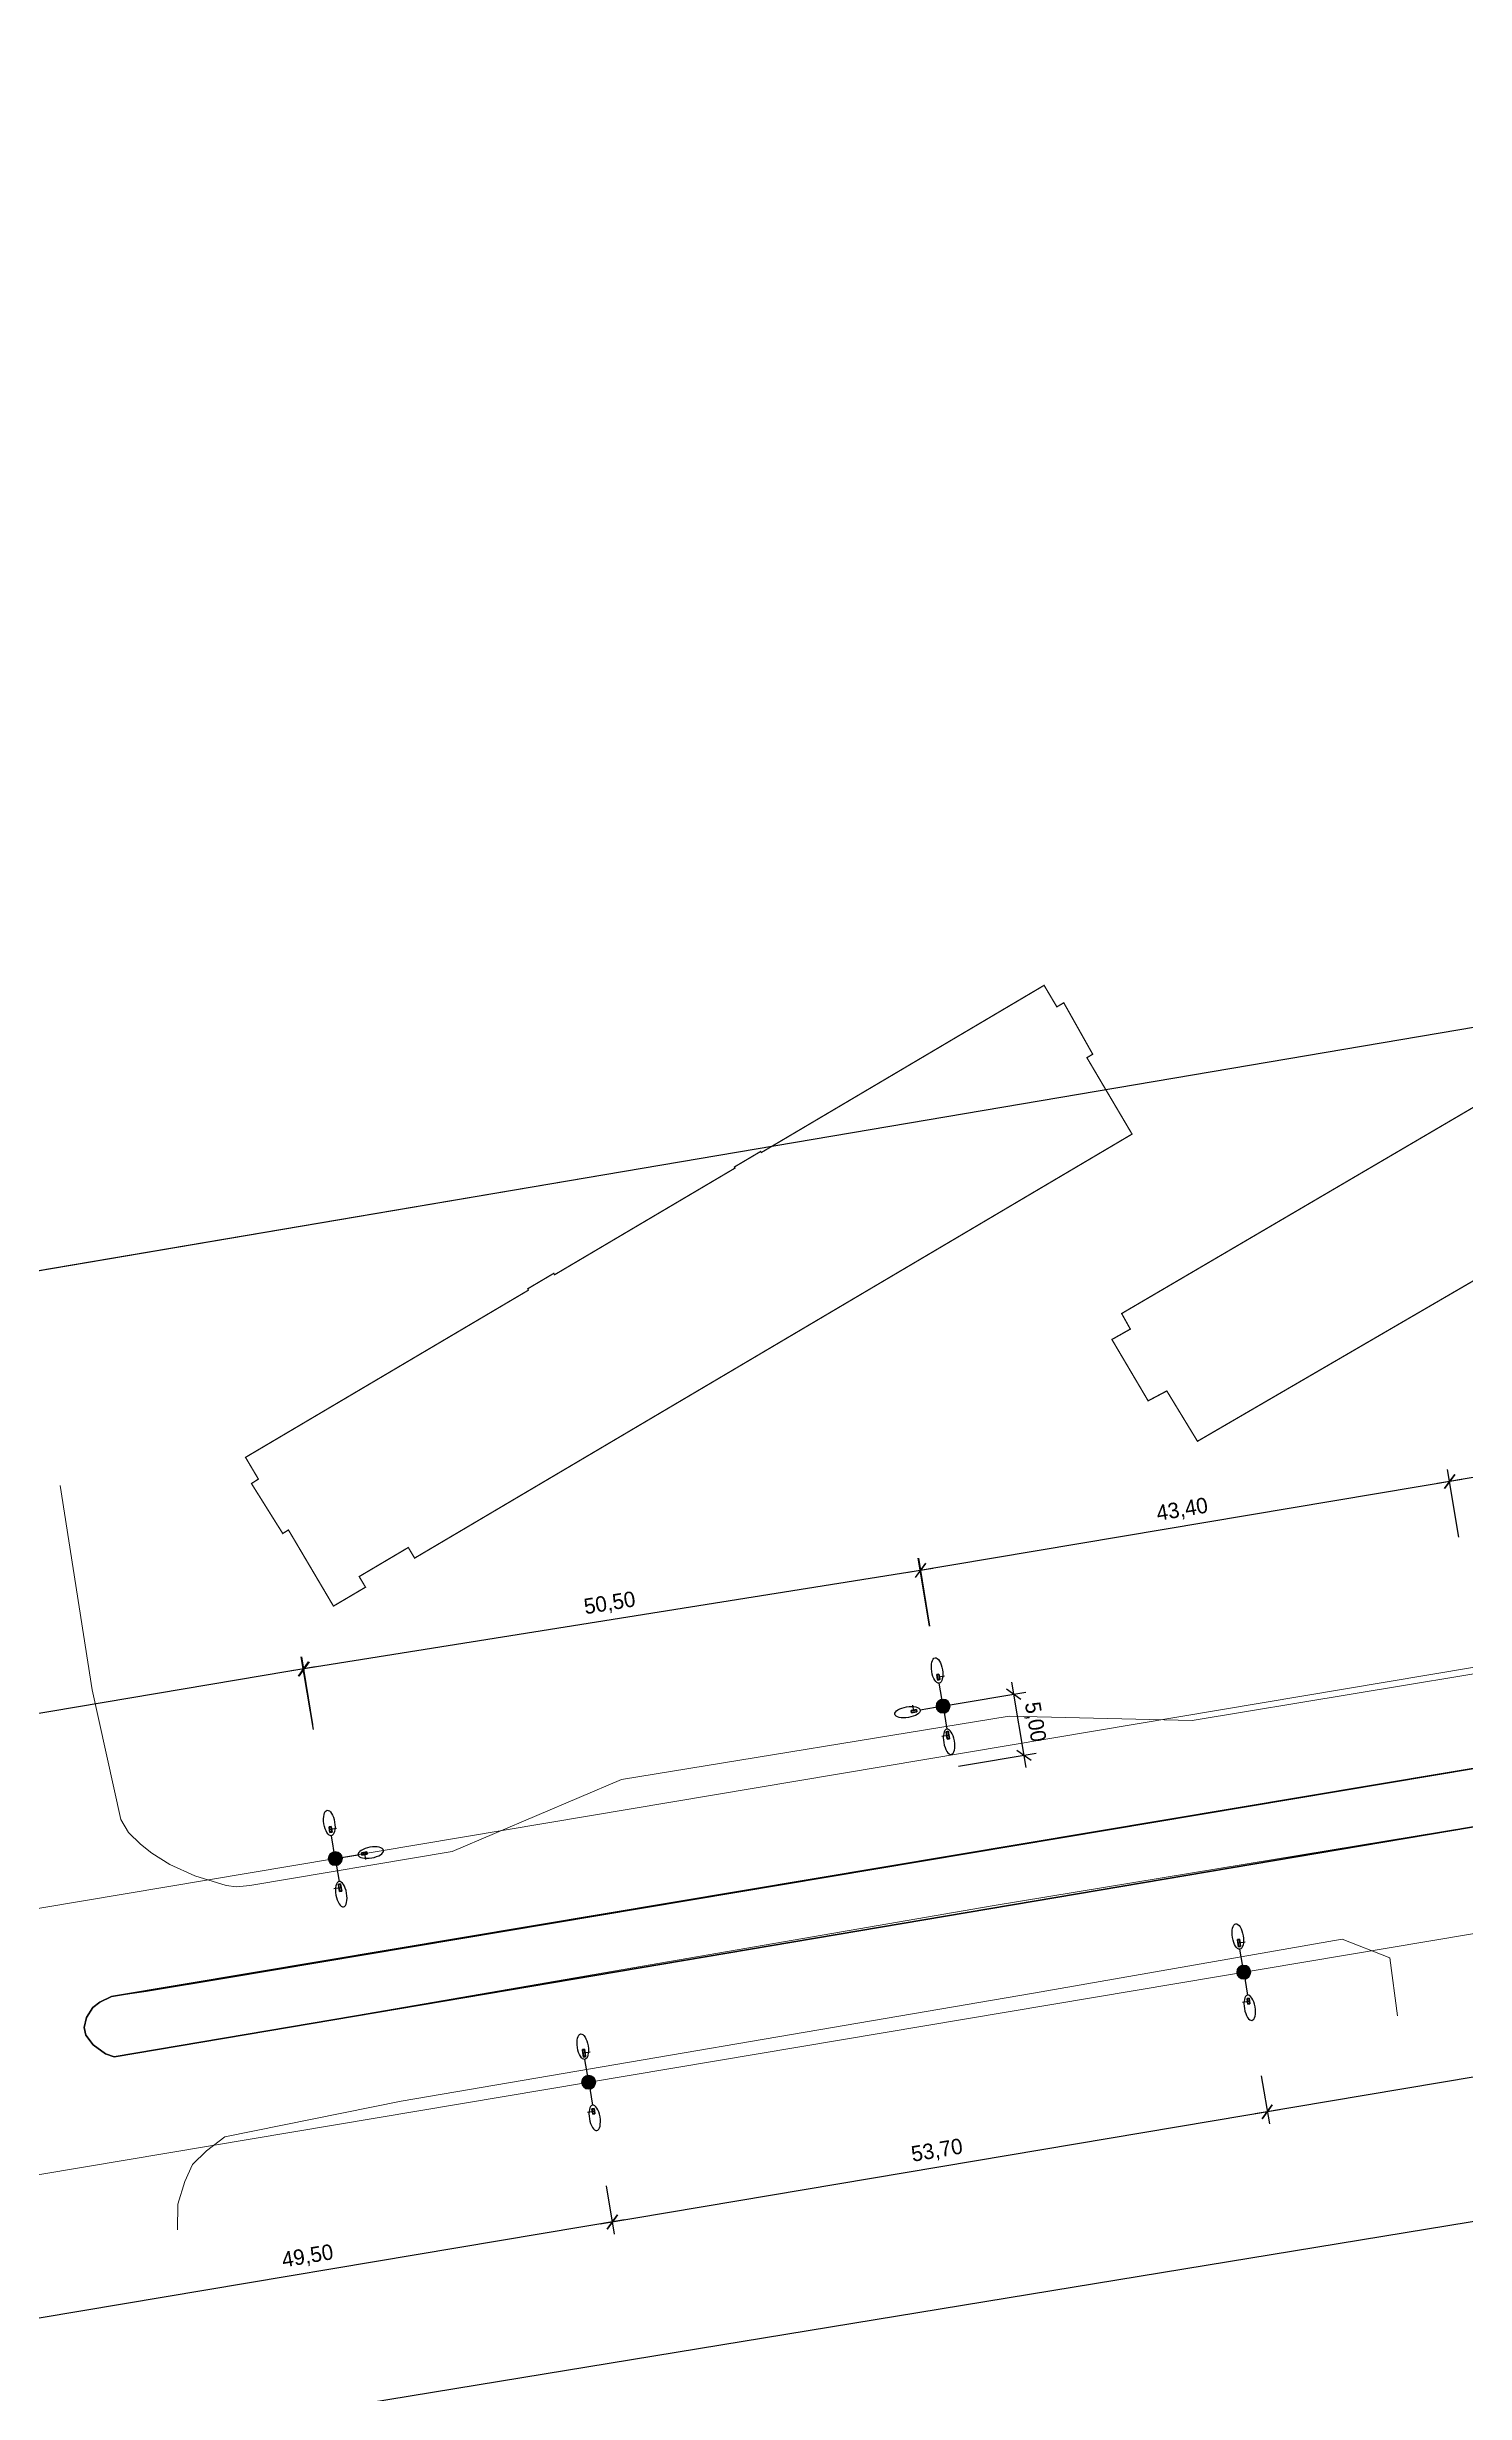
# Model space of a CAD drawing. Extents: x -105 to 2796, y -10 to 1087.
# Drawn here: x 1431.3 to 1545.9, y 212.2 to 401.9 of the extents above; entities that cross this region are included whole.
import ezdxf

# ---------------------------------------------------------------- set-up
doc = ezdxf.new("R2010")
doc.units = 0
doc.header["$MEASUREMENT"] = 0
for name, color, linetype in [('_МЕЖЕВОЙ_П-ЗУ_НОВЫЕ', 7, 'Continuous'), ('DLXLUM02', 1, 'Continuous'), ('DLXLUM04', 5, 'Continuous'), ('DLXLUMEX', 2, 'Continuous'), ('DLXSCENE', 7, 'Continuous'), ('Размeh', 7, 'Continuous')]:
    doc.layers.add(name, color=color, linetype=linetype)
doc.layers.add('ОСВЕЩЕНИЕ', color=7, linetype='Continuous', lineweight=15)
doc.layers.add('ситуация', color=7, linetype='Continuous', lineweight=15)
doc.dimstyles.new('Благоуст', dxfattribs={"dimtxt": 1.25, "dimasz": 1, "dimexe": 1, "dimexo": 0.4085, "dimgap": 0.55, "dimtad": 1, "dimzin": 0, "dimtxsty": 'Standard', "dimblk": 'OBLIQUE', "dimcen": 0.6975, "dimdle": 1, "dimclrt": 256, "dimazin": 0, "dimtfac": 1, "dimtofl": 0, "dimtmove": 1, "dimatfit": 3, "dimldrblk": 'OBLIQUE', "dimfxl": 1, "dimtolj": 1, "dimtzin": 0, "dimarcsym": 0})

# ---------------------------------------------------------------- blocks, each defined once
blk = doc.blocks.new('*U58')
for p, q in [((0.05, 0.25), (-0.12, 0.22)), ((-0.12, 0.22), (0.05, 0.25)), ((0.05, 0.22), (-0.12, 0.19)), ((-0.12, 0.22), (-0.06, -0.19)), ((-0.12, 0.19), (-0.12, 0.22)), ((-0.12, 0.22), (-0.12, 0.19)), ((-0.12, 0.19), (0.05, 0.22)), ((-0.06, -0.19), (-0.12, 0.22)), ((-0.12, 0.19), (-0.05, -0.22)), ((-0.05, -0.22), (-0.12, 0.19)), ((0.05, 0.22), (0.05, 0.25)), ((0.05, 0.25), (0.05, 0.22)), ((0.11, -0.16), (0.05, 0.25)), ((0.05, 0.25), (0.11, -0.16)), ((0.12, -0.19), (0.05, 0.22)), ((0.05, 0.22), (0.12, -0.19)), ((-0.06, -0.19), (0.11, -0.16)), ((0.11, -0.16), (-0.06, -0.19)), ((-0.06, -0.19), (-0.05, -0.22)), ((-0.05, -0.22), (-0.06, -0.19)), ((-0.05, -0.22), (0.12, -0.19)), ((0.12, -0.19), (-0.05, -0.22)), ((0.12, -0.19), (0.11, -0.16)), ((0.11, -0.16), (0.12, -0.19))]:
    blk.add_line(p, q)
at = {"color": 1}
blk.add_line((0, 0.03), (0.49, 0.11), dxfattribs=at)
at = {"layer": 'DLXLUMEX', "color": 7}
blk.add_text('4', height=0.1, dxfattribs=at).set_placement((0, 0))
blk = doc.blocks.new('*U59')
for p, q in [((0.04, 0.3), (-0.13, 0.27)), ((-0.13, 0.27), (0.04, 0.3)), ((-0.13, 0.27), (-0.04, -0.3)), ((-0.04, -0.3), (-0.13, 0.27)), ((-0.13, 0.27), (-0.13, 0.23)), ((-0.13, 0.23), (-0.13, 0.27)), ((0.04, 0.26), (-0.13, 0.23)), ((-0.13, 0.23), (0.04, 0.26)), ((-0.13, 0.23), (-0.03, -0.34)), ((-0.03, -0.34), (-0.13, 0.23)), ((0.13, -0.27), (0.04, 0.3)), ((0.04, 0.26), (0.04, 0.3)), ((0.04, 0.3), (0.13, -0.27)), ((0.04, 0.3), (0.04, 0.26)), ((0.14, -0.31), (0.04, 0.26)), ((0.04, 0.26), (0.14, -0.31)), ((-0.04, -0.3), (0.13, -0.27)), ((0.13, -0.27), (-0.04, -0.3)), ((-0.04, -0.3), (-0.03, -0.34)), ((-0.03, -0.34), (-0.04, -0.3)), ((-0.03, -0.34), (0.14, -0.31)), ((0.14, -0.31), (-0.03, -0.34)), ((0.13, -0.27), (0.14, -0.31)), ((0.14, -0.31), (0.13, -0.27))]:
    blk.add_line(p, q)
at = {"color": 1}
blk.add_line((0.01, -0.04), (-0.49, -0.12), dxfattribs=at)
at = {"layer": 'DLXLUMEX', "color": 7}
blk.add_text('2', height=0.1, dxfattribs=at).set_placement((0, 0))
blk = doc.blocks.new('*U60')
for p, q in [((0.19, 0.12), (-0.22, 0.05)), ((-0.22, 0.05), (0.19, 0.12)), ((-0.18, 0.06), (-0.22, 0.05)), ((-0.22, 0.05), (-0.18, 0.06)), ((-0.22, 0.05), (-0.19, -0.12)), ((-0.19, -0.12), (-0.22, 0.05)), ((0.23, 0.13), (-0.18, 0.06)), ((-0.18, 0.06), (0.23, 0.13)), ((-0.18, 0.06), (-0.15, -0.11)), ((-0.15, -0.11), (-0.18, 0.06)), ((0.19, 0.12), (0.23, 0.13)), ((0.23, 0.13), (0.19, 0.12)), ((0.22, -0.05), (0.19, 0.12)), ((0.19, 0.12), (0.22, -0.05)), ((0.25, -0.04), (0.23, 0.13)), ((0.23, 0.13), (0.25, -0.04)), ((-0.19, -0.12), (0.22, -0.05)), ((0.22, -0.05), (-0.19, -0.12)), ((-0.19, -0.12), (-0.15, -0.11)), ((-0.15, -0.11), (-0.19, -0.12)), ((-0.15, -0.11), (0.25, -0.04)), ((0.25, -0.04), (-0.15, -0.11)), ((0.22, -0.05), (0.25, -0.04)), ((0.25, -0.04), (0.22, -0.05))]:
    blk.add_line(p, q)
at = {"color": 1}
blk.add_line((0.04, 0.01), (0.12, -0.49), dxfattribs=at)
at = {"layer": 'DLXLUMEX', "color": 7}
blk.add_text('4', height=0.1, dxfattribs=at).set_placement((0, 0))
blk = doc.blocks.new('*U61')
for p, q in [((0.03, 0.34), (-0.13, 0.31)), ((-0.13, 0.31), (0.03, 0.34)), ((-0.13, 0.27), (-0.13, 0.31)), ((-0.13, 0.31), (-0.05, -0.26)), ((-0.13, 0.31), (-0.13, 0.27)), ((-0.05, -0.26), (-0.13, 0.31)), ((0.04, 0.3), (-0.13, 0.27)), ((-0.13, 0.27), (0.04, 0.3)), ((-0.13, 0.27), (-0.04, -0.3)), ((-0.04, -0.3), (-0.13, 0.27)), ((0.04, 0.3), (0.03, 0.34)), ((0.12, -0.23), (0.03, 0.34)), ((0.03, 0.34), (0.04, 0.3)), ((0.03, 0.34), (0.12, -0.23)), ((0.13, -0.27), (0.04, 0.3)), ((0.04, 0.3), (0.13, -0.27)), ((-0.05, -0.26), (0.12, -0.23)), ((0.12, -0.23), (-0.05, -0.26)), ((-0.05, -0.26), (-0.04, -0.3)), ((-0.04, -0.3), (-0.05, -0.26)), ((-0.04, -0.3), (0.13, -0.27)), ((0.13, -0.27), (-0.04, -0.3)), ((0.13, -0.27), (0.12, -0.23)), ((0.12, -0.23), (0.13, -0.27))]:
    blk.add_line(p, q)
at = {"color": 1}
blk.add_line((-0.01, 0.04), (0.49, 0.12), dxfattribs=at)
at = {"layer": 'DLXLUMEX', "color": 7}
blk.add_text('2', height=0.1, dxfattribs=at).set_placement((0, 0))
blk = doc.blocks.new('*U62')
for p, q in [((0.05, 0.22), (-0.12, 0.19)), ((-0.12, 0.19), (0.05, 0.22)), ((-0.12, 0.19), (-0.05, -0.22)), ((-0.05, -0.22), (-0.12, 0.19)), ((-0.12, 0.19), (-0.11, 0.16)), ((-0.11, 0.16), (-0.12, 0.19)), ((0.05, 0.19), (-0.11, 0.16)), ((-0.11, 0.16), (0.05, 0.19)), ((-0.11, 0.16), (-0.04, -0.25)), ((-0.04, -0.25), (-0.11, 0.16)), ((0.12, -0.19), (0.05, 0.22)), ((0.05, 0.19), (0.05, 0.22)), ((0.05, 0.22), (0.12, -0.19)), ((0.05, 0.22), (0.05, 0.19)), ((0.12, -0.22), (0.05, 0.19)), ((0.05, 0.19), (0.12, -0.22)), ((-0.05, -0.22), (0.12, -0.19)), ((0.12, -0.19), (-0.05, -0.22)), ((-0.05, -0.22), (-0.04, -0.25)), ((-0.04, -0.25), (-0.05, -0.22)), ((-0.04, -0.25), (0.12, -0.22)), ((0.12, -0.22), (-0.04, -0.25)), ((0.12, -0.19), (0.12, -0.22)), ((0.12, -0.22), (0.12, -0.19))]:
    blk.add_line(p, q)
at = {"color": 1}
blk.add_line((0, -0.03), (-0.49, -0.11), dxfattribs=at)
at = {"layer": 'DLXLUMEX', "color": 7}
blk.add_text('4', height=0.1, dxfattribs=at).set_placement((0, 0))
blk = doc.blocks.new('*U63')
for p, q in [((0.05, 0.25), (-0.12, 0.22)), ((-0.12, 0.22), (0.05, 0.25)), ((0.05, 0.22), (-0.12, 0.19)), ((-0.12, 0.22), (-0.06, -0.19)), ((-0.12, 0.19), (-0.12, 0.22)), ((-0.12, 0.22), (-0.12, 0.19)), ((-0.12, 0.19), (0.05, 0.22)), ((-0.06, -0.19), (-0.12, 0.22)), ((-0.12, 0.19), (-0.05, -0.22)), ((-0.05, -0.22), (-0.12, 0.19)), ((0.05, 0.22), (0.05, 0.25)), ((0.05, 0.25), (0.05, 0.22)), ((0.11, -0.16), (0.05, 0.25)), ((0.05, 0.25), (0.11, -0.16)), ((0.12, -0.19), (0.05, 0.22)), ((0.05, 0.22), (0.12, -0.19)), ((-0.06, -0.19), (0.11, -0.16)), ((0.11, -0.16), (-0.06, -0.19)), ((-0.06, -0.19), (-0.05, -0.22)), ((-0.05, -0.22), (-0.06, -0.19)), ((-0.05, -0.22), (0.12, -0.19)), ((0.12, -0.19), (-0.05, -0.22)), ((0.12, -0.19), (0.11, -0.16)), ((0.11, -0.16), (0.12, -0.19))]:
    blk.add_line(p, q)
at = {"color": 1}
blk.add_line((0, 0.03), (0.49, 0.11), dxfattribs=at)
at = {"layer": 'DLXLUMEX', "color": 7}
blk.add_text('4', height=0.1, dxfattribs=at).set_placement((0, 0))
blk = doc.blocks.new('*U64')
for p, q in [((0.04, 0.3), (-0.13, 0.27)), ((-0.13, 0.27), (0.04, 0.3)), ((-0.13, 0.27), (-0.04, -0.3)), ((-0.04, -0.3), (-0.13, 0.27)), ((-0.13, 0.27), (-0.13, 0.23)), ((-0.13, 0.23), (-0.13, 0.27)), ((0.04, 0.26), (-0.13, 0.23)), ((-0.13, 0.23), (0.04, 0.26)), ((-0.13, 0.23), (-0.03, -0.34)), ((-0.03, -0.34), (-0.13, 0.23)), ((0.13, -0.27), (0.04, 0.3)), ((0.04, 0.26), (0.04, 0.3)), ((0.04, 0.3), (0.13, -0.27)), ((0.04, 0.3), (0.04, 0.26)), ((0.14, -0.31), (0.04, 0.26)), ((0.04, 0.26), (0.14, -0.31)), ((-0.04, -0.3), (0.13, -0.27)), ((0.13, -0.27), (-0.04, -0.3)), ((-0.04, -0.3), (-0.03, -0.34)), ((-0.03, -0.34), (-0.04, -0.3)), ((-0.03, -0.34), (0.14, -0.31)), ((0.14, -0.31), (-0.03, -0.34)), ((0.13, -0.27), (0.14, -0.31)), ((0.14, -0.31), (0.13, -0.27))]:
    blk.add_line(p, q)
at = {"color": 1}
blk.add_line((0.01, -0.04), (-0.49, -0.12), dxfattribs=at)
at = {"layer": 'DLXLUMEX', "color": 7}
blk.add_text('2', height=0.1, dxfattribs=at).set_placement((0, 0))
blk = doc.blocks.new('*U65')
for p, q in [((0.15, 0.11), (-0.25, 0.04)), ((-0.25, 0.04), (0.15, 0.11)), ((-0.22, 0.05), (-0.25, 0.04)), ((-0.25, 0.04), (-0.22, 0.05)), ((-0.25, 0.04), (-0.23, -0.13)), ((-0.23, -0.13), (-0.25, 0.04)), ((0.19, 0.12), (-0.22, 0.05)), ((-0.22, 0.05), (0.19, 0.12)), ((-0.22, 0.05), (-0.19, -0.12)), ((-0.19, -0.12), (-0.22, 0.05)), ((0.19, 0.12), (0.15, 0.11)), ((0.15, 0.11), (0.19, 0.12)), ((0.18, -0.06), (0.15, 0.11)), ((0.15, 0.11), (0.18, -0.06)), ((0.22, -0.05), (0.19, 0.12)), ((0.19, 0.12), (0.22, -0.05)), ((-0.23, -0.13), (0.18, -0.06)), ((0.18, -0.06), (-0.23, -0.13)), ((-0.19, -0.12), (-0.23, -0.13)), ((-0.23, -0.13), (-0.19, -0.12)), ((-0.19, -0.12), (0.22, -0.05)), ((0.22, -0.05), (-0.19, -0.12)), ((0.18, -0.06), (0.22, -0.05)), ((0.22, -0.05), (0.18, -0.06))]:
    blk.add_line(p, q)
at = {"color": 1}
blk.add_line((-0.04, -0.01), (-0.12, 0.49), dxfattribs=at)
at = {"layer": 'DLXLUMEX', "color": 7}
blk.add_text('4', height=0.1, dxfattribs=at).set_placement((0, 0))
blk = doc.blocks.new('*U66')
for p, q in [((0.03, 0.34), (-0.13, 0.31)), ((-0.13, 0.31), (0.03, 0.34)), ((-0.13, 0.27), (-0.13, 0.31)), ((-0.13, 0.31), (-0.05, -0.26)), ((-0.13, 0.31), (-0.13, 0.27)), ((-0.05, -0.26), (-0.13, 0.31)), ((0.04, 0.3), (-0.13, 0.27)), ((-0.13, 0.27), (0.04, 0.3)), ((-0.13, 0.27), (-0.04, -0.3)), ((-0.04, -0.3), (-0.13, 0.27)), ((0.04, 0.3), (0.03, 0.34)), ((0.03, 0.34), (0.04, 0.3)), ((0.12, -0.23), (0.03, 0.34)), ((0.03, 0.34), (0.12, -0.23)), ((0.13, -0.27), (0.04, 0.3)), ((0.04, 0.3), (0.13, -0.27)), ((-0.05, -0.26), (0.12, -0.23)), ((0.12, -0.23), (-0.05, -0.26)), ((-0.05, -0.26), (-0.04, -0.3)), ((-0.04, -0.3), (-0.05, -0.26)), ((-0.04, -0.3), (0.13, -0.27)), ((0.13, -0.27), (-0.04, -0.3)), ((0.13, -0.27), (0.12, -0.23)), ((0.12, -0.23), (0.13, -0.27))]:
    blk.add_line(p, q)
at = {"color": 1}
blk.add_line((-0.01, 0.04), (0.49, 0.12), dxfattribs=at)
at = {"layer": 'DLXLUMEX', "color": 7}
blk.add_text('2', height=0.1, dxfattribs=at).set_placement((0, 0))
blk = doc.blocks.new('*U68')
for p, q in [((0.05, 0.22), (-0.12, 0.19)), ((-0.12, 0.19), (0.05, 0.22)), ((-0.12, 0.19), (-0.05, -0.22)), ((-0.05, -0.22), (-0.12, 0.19)), ((-0.12, 0.19), (-0.11, 0.16)), ((-0.11, 0.16), (-0.12, 0.19)), ((0.05, 0.19), (-0.11, 0.16)), ((-0.11, 0.16), (0.05, 0.19)), ((-0.11, 0.16), (-0.04, -0.25)), ((-0.04, -0.25), (-0.11, 0.16)), ((0.12, -0.19), (0.05, 0.22)), ((0.05, 0.19), (0.05, 0.22)), ((0.05, 0.22), (0.12, -0.19)), ((0.05, 0.22), (0.05, 0.19)), ((0.12, -0.22), (0.05, 0.19)), ((0.05, 0.19), (0.12, -0.22)), ((-0.05, -0.22), (0.12, -0.19)), ((0.12, -0.19), (-0.05, -0.22)), ((-0.05, -0.22), (-0.04, -0.25)), ((-0.04, -0.25), (-0.05, -0.22)), ((-0.04, -0.25), (0.12, -0.22)), ((0.12, -0.22), (-0.04, -0.25)), ((0.12, -0.19), (0.12, -0.22)), ((0.12, -0.22), (0.12, -0.19))]:
    blk.add_line(p, q)
at = {"color": 1}
blk.add_line((0, -0.03), (-0.49, -0.11), dxfattribs=at)
at = {"layer": 'DLXLUMEX', "color": 7}
blk.add_text('4', height=0.1, dxfattribs=at).set_placement((0, 0))
blk = doc.blocks.new('*U206')
for p, q in [((2638.31, 507.94), (1021.03, 233.4)), ((1019.19, 139.56), (2600.58, 398.96)), ((1436.52, 244.26), (1668.44, 283.1)), ((1668.44, 283.1), (1436.52, 244.26)), ((1669.6, 278.8), (1436.73, 239.38)), ((1436.73, 239.38), (1669.6, 278.8)), ((1434.5, 242.57), (1435.01, 243.36)), ((1435.01, 243.36), (1434.5, 242.57)), ((1435.01, 243.36), (1435.57, 243.79)), ((1435.57, 243.79), (1435.01, 243.36)), ((1435.57, 243.79), (1436.52, 244.26)), ((1436.52, 244.26), (1435.57, 243.79)), ((1434.3, 241.76), (1434.5, 242.57)), ((1434.5, 242.57), (1434.3, 241.76)), ((1434.44, 241.13), (1434.3, 241.76)), ((1434.3, 241.76), (1434.44, 241.13)), ((1435.04, 240.34), (1434.44, 241.13)), ((1434.44, 241.13), (1435.04, 240.34)), ((1436.04, 239.63), (1435.04, 240.34)), ((1435.04, 240.34), (1436.04, 239.63)), ((1436.73, 239.38), (1436.04, 239.63)), ((1436.04, 239.63), (1436.73, 239.38))]:
    blk.add_line(p, q)
blk = doc.blocks.new('_Oblique')
at = {"layer": 'Размeh', "color": 0, "lineweight": -2}
blk.add_line((-0.5, -0.5), (0.5, 0.5), dxfattribs=at)
blk = doc.blocks.new('*D457')
at = {"layer": 'Defpoints', "color": 0, "ltscale": 100, "transparency": 16777216}
for p in [(1452.92, 265.45), (1401.14, 262.19), (1402.03, 256.89)]:
    blk.add_point(p, dxfattribs=at)
at = {"layer": 'ситуация', "color": 0, "lineweight": -2, "ltscale": 100, "transparency": 16777216}
for p, q in [((1452.85, 265.85), (1451.86, 271.73)), ((1453.01, 270.91), (1400.16, 262.03)), ((1401.97, 257.3), (1400.98, 263.18))]:
    blk.add_line(p, q, dxfattribs=at)
for p, rotation in [((1452.03, 270.75), 9.541582262998212), ((1401.14, 262.19), 189.5415822629982)]:
    blk.add_blockref('_Oblique', p, dxfattribs=dict(at, rotation=rotation))
at = {"layer": 'ситуация', "ltscale": 100, "transparency": 16777216, "insert": (1426.37, 267.73), "char_height": 1.25, "attachment_point": 5, "rotation": 9.5416}
blk.add_mtext('\\A1;51,60', dxfattribs=at)
blk = doc.blocks.new('*D499')
at = {"layer": 'Defpoints', "color": 0, "ltscale": 100, "transparency": 16777216}
for p in [(1502.72, 273.82), (1452.07, 270.75), (1452.85, 265.85)]:
    blk.add_point(p, dxfattribs=at)
at = {"layer": 'ситуация', "color": 0, "lineweight": -2, "ltscale": 100, "transparency": 16777216}
for p, q in [((1502.66, 274.22), (1501.78, 279.71)), ((1502.92, 278.88), (1451.08, 270.59)), ((1452.79, 266.25), (1451.91, 271.74))]:
    blk.add_line(p, q, dxfattribs=at)
for p, rotation in [((1501.94, 278.72), 9.078120570875203), ((1452.07, 270.75), 189.0781205708752)]:
    blk.add_blockref('_Oblique', p, dxfattribs=dict(at, rotation=rotation))
at = {"layer": 'ситуация', "ltscale": 100, "transparency": 16777216, "insert": (1476.8, 276), "char_height": 1.25, "attachment_point": 5, "rotation": 9.0781}
blk.add_mtext('\\A1;50,50', dxfattribs=at)
blk = doc.blocks.new('*D500')
at = {"layer": 'Defpoints', "color": 0, "ltscale": 100, "transparency": 16777216}
for p in [(1503.74, 267.74), (1510.28, 263.77), (1504.57, 262.81)]:
    blk.add_point(p, dxfattribs=at)
at = {"layer": 'ситуация', "color": 0, "lineweight": -2, "ltscale": 100, "transparency": 16777216}
for p, q in [((1509.28, 269.68), (1510.44, 262.78)), ((1504.15, 267.81), (1510.43, 268.86)), ((1504.98, 262.88), (1511.26, 263.93))]:
    blk.add_line(p, q, dxfattribs=at)
for p, rotation in [((1509.45, 268.7), 99.55869229207349), ((1510.28, 263.77), 279.5586922920735)]:
    blk.add_blockref('_Oblique', p, dxfattribs=dict(at, rotation=rotation))
at = {"layer": 'ситуация', "ltscale": 100, "transparency": 16777216, "insert": (1511.12, 266.45), "char_height": 1.25, "attachment_point": 5, "rotation": 279.5587}
blk.add_mtext('\\A1;5,00', dxfattribs=at)
blk = doc.blocks.new('*D501')
at = {"layer": 'Defpoints', "color": 0, "ltscale": 100, "transparency": 16777216}
for p in [(1545.52, 281.01), (1501.9, 278.71), (1502.72, 273.82)]:
    blk.add_point(p, dxfattribs=at)
at = {"layer": 'ситуация', "color": 0, "lineweight": -2, "ltscale": 100, "transparency": 16777216}
for p, q in [((1545.45, 281.41), (1544.53, 286.89)), ((1545.68, 286.07), (1500.91, 278.55)), ((1502.65, 274.22), (1501.73, 279.7))]:
    blk.add_line(p, q, dxfattribs=at)
for p, rotation in [((1544.7, 285.91), 9.54158226299973), ((1501.9, 278.71), 189.5415822629997)]:
    blk.add_blockref('_Oblique', p, dxfattribs=dict(at, rotation=rotation))
at = {"layer": 'ситуация', "ltscale": 100, "transparency": 16777216, "insert": (1523.08, 283.57), "char_height": 1.25, "attachment_point": 5, "rotation": 9.5416}
blk.add_mtext('\\A1;43,40', dxfattribs=at)
blk = doc.blocks.new('*D502')
at = {"layer": 'Defpoints', "color": 0, "ltscale": 100, "transparency": 16777216}
for p in [(1476.44, 229.34), (1427.63, 221.14), (1428.18, 217.83)]:
    blk.add_point(p, dxfattribs=at)
at = {"layer": 'ситуация', "color": 0, "lineweight": -2, "ltscale": 100, "transparency": 16777216}
for p, q in [((1476.51, 228.94), (1477.16, 225.04)), ((1477.98, 226.2), (1427.2, 217.66)), ((1427.69, 220.73), (1428.35, 216.84))]:
    blk.add_line(p, q, dxfattribs=at)
for p, rotation in [((1477, 226.03), 9.541582262990937), ((1428.18, 217.83), 189.541582262991)]:
    blk.add_blockref('_Oblique', p, dxfattribs=dict(at, rotation=rotation))
at = {"layer": 'ситуация', "ltscale": 100, "transparency": 16777216, "insert": (1452.38, 223.19), "char_height": 1.25, "attachment_point": 5, "rotation": 9.5416}
blk.add_mtext('\\A1;49,50', dxfattribs=at)
blk = doc.blocks.new('*D503')
at = {"layer": 'Defpoints', "color": 0, "ltscale": 100, "transparency": 16777216}
for p in [(1529.4, 238.24), (1476.44, 229.34), (1477, 226.03)]:
    blk.add_point(p, dxfattribs=at)
at = {"layer": 'ситуация', "color": 0, "lineweight": -2, "ltscale": 100, "transparency": 16777216}
for p, q in [((1529.47, 237.84), (1530.12, 233.95)), ((1530.94, 235.1), (1476.01, 225.86)), ((1476.51, 228.94), (1477.16, 225.04))]:
    blk.add_line(p, q, dxfattribs=at)
for p, rotation in [((1529.95, 234.93), 9.54158226301316), ((1477, 226.03), 189.5415822630132)]:
    blk.add_blockref('_Oblique', p, dxfattribs=dict(at, rotation=rotation))
at = {"layer": 'ситуация', "ltscale": 100, "transparency": 16777216, "insert": (1503.26, 231.74), "char_height": 1.25, "attachment_point": 5, "rotation": 9.5416}
blk.add_mtext('\\A1;53,70', dxfattribs=at)
blk = doc.blocks.new('*D504')
at = {"layer": 'Defpoints', "color": 0, "ltscale": 100, "transparency": 16777216}
for p in [(1576.24, 246.12), (1529.4, 238.24), (1529.95, 234.93)]:
    blk.add_point(p, dxfattribs=at)
at = {"layer": 'ситуация', "color": 0, "lineweight": -2, "ltscale": 100, "transparency": 16777216}
for p, q in [((1576.31, 245.71), (1576.96, 241.82)), ((1577.78, 242.97), (1528.97, 234.77)), ((1529.47, 237.84), (1530.12, 233.95))]:
    blk.add_line(p, q, dxfattribs=at)
for p, rotation in [((1576.8, 242.81), 9.541582262984782), ((1529.95, 234.93), 189.5415822629848)]:
    blk.add_blockref('_Oblique', p, dxfattribs=dict(at, rotation=rotation))
at = {"layer": 'ситуация', "ltscale": 100, "transparency": 16777216, "insert": (1553.16, 240.13), "char_height": 1.25, "attachment_point": 5, "rotation": 9.5416}
blk.add_mtext('\\A1;47,50', dxfattribs=at)
blk = doc.blocks.new('*D505')
at = {"layer": 'Defpoints', "color": 0, "ltscale": 100, "transparency": 16777216}
for p in [(1594.83, 289.3), (1544.7, 285.91), (1545.52, 281.01)]:
    blk.add_point(p, dxfattribs=at)
at = {"layer": 'ситуация', "color": 0, "lineweight": -2, "ltscale": 100, "transparency": 16777216}
for p, q in [((1594.99, 294.36), (1543.71, 285.74)), ((1594.76, 289.7), (1593.84, 295.18)), ((1545.45, 281.41), (1544.53, 286.89))]:
    blk.add_line(p, q, dxfattribs=at)
for p, rotation in [((1594.01, 294.19), 9.541582262998372), ((1544.7, 285.91), 189.5415822629984)]:
    blk.add_blockref('_Oblique', p, dxfattribs=dict(at, rotation=rotation))
at = {"layer": 'ситуация', "ltscale": 100, "transparency": 16777216, "insert": (1569.14, 291.31), "char_height": 1.25, "attachment_point": 5, "rotation": 9.5416}
blk.add_mtext('\\A1;50,00', dxfattribs=at)

msp = doc.modelspace()

# ---------------------------------------------------------------- hatches: boundary and pattern name
at = {"layer": 'ОСВЕЩЕНИЕ', "linetype": 'Continuous', "lineweight": 18}
h = msp.add_hatch(color=7, dxfattribs=at)
edge = h.paths.add_edge_path()
edge.add_arc((1503.744, 267.738), 0.572, 0, 360)
h = msp.add_hatch(color=7, dxfattribs=at)
edge = h.paths.add_edge_path()
edge.add_arc((1454.607, 255.416), 0.572, 0, 360)
h = msp.add_hatch(color=7, dxfattribs=at)
edge = h.paths.add_edge_path()
edge.add_arc((1528.053, 246.229), 0.572, 0, 360)
h = msp.add_hatch(color=7, dxfattribs=at)
edge = h.paths.add_edge_path()
edge.add_arc((1475.096, 237.328), 0.572, 0, 360)

# ---------------------------------------------------------------- linework, layer by layer
at = {"layer": '_МЕЖЕВОЙ_П-ЗУ_НОВЫЕ', "color": 1, "lineweight": 18, "const_width": 0.1}
for points in [[(1518.18, 299.49), (1581.2, 336.45), (1587.4, 325.87), (1524.31, 289.16), (1521.83, 293.23), (1520.32, 292.43), (1517.39, 297.39), (1518.88, 298.23)], [(1454.46, 275.83), (1457.05, 277.36), (1456.54, 278.22), (1460.51, 280.57), (1461.02, 279.71), (1519.02, 314), (1515.37, 320.18), (1515.84, 320.46), (1513.5, 324.62), (1512.94, 324.29), (1511.91, 326.03), (1489.05, 312.51), (1489, 312.6), (1486.87, 311.34), (1486.92, 311.25), (1472.34, 302.63), (1472.27, 302.74), (1470.16, 301.49), (1470.22, 301.38), (1447.35, 287.86), (1448.39, 286.1), (1447.83, 285.74), (1450.36, 281.7), (1450.82, 281.99)]]:
    msp.add_lwpolyline(points, close=True, dxfattribs=at)
at = {"layer": '_МЕЖЕВОЙ_П-ЗУ_НОВЫЕ', "color": 7, "lineweight": 18, "const_width": 0.1}
for points in [[(1518.18, 299.49), (1581.2, 336.45), (1587.4, 325.87), (1524.31, 289.16), (1521.83, 293.23), (1520.32, 292.43), (1517.39, 297.39), (1518.88, 298.23)], [(1454.46, 275.83), (1457.05, 277.36), (1456.54, 278.22), (1460.51, 280.57), (1461.02, 279.71), (1519.02, 314), (1515.37, 320.18), (1515.84, 320.46), (1513.5, 324.62), (1512.94, 324.29), (1511.91, 326.03), (1489.05, 312.51), (1489, 312.6), (1486.87, 311.34), (1486.92, 311.25), (1472.34, 302.63), (1472.27, 302.74), (1470.16, 301.49), (1470.22, 301.38), (1447.35, 287.86), (1448.39, 286.1), (1447.83, 285.74), (1450.36, 281.7), (1450.82, 281.99)]]:
    msp.add_lwpolyline(points, close=True, dxfattribs=at)
at = {"layer": 'ОСВЕЩЕНИЕ', "color": 7, "linetype": 'Continuous', "lineweight": 18}
for centre in [(1503.744, 267.738), (1503.744, 267.738), (1454.607, 255.416), (1454.607, 255.416), (1528.053, 246.229), (1528.053, 246.229), (1475.096, 237.328), (1475.096, 237.328)]:
    msp.add_circle(centre, 0.572, dxfattribs=at)
at = {"layer": 'ситуация', "color": 6, "ltscale": 100}
for p, q in [((1021.035, 233.402), (2638.307, 507.942)), ((2600.582, 398.961), (1019.188, 139.559))]:
    msp.add_line(p, q, dxfattribs=at)
at = {"layer": 'ситуация', "color": 1}
for p, q in [((319.014, 43.004), (2628.019, 431.121)), ((303.949, 62.01), (1934.278, 336.05))]:
    msp.add_line(p, q, dxfattribs=at)
at = {"layer": 'ситуация', "color": 7, "linetype": 'Continuous', "lineweight": 18}
for p, q in [((1432.376, 285.581), (1434.949, 269.047)), ((1523.874, 266.589), (1552.916, 271.403)), ((1434.949, 269.047), (1437.274, 258.587)), ((1477.748, 261.809), (1509.086, 266.924)), ((1509.086, 266.924), (1523.874, 266.589)), ((1477.748, 261.809), (1464.048, 255.991)), ((1437.274, 258.587), (1437.882, 257.51)), ((1437.882, 257.51), (1438.868, 256.59)), ((1438.868, 256.59), (1439.768, 255.864)), ((1439.768, 255.864), (1441.224, 254.925)), ((1441.224, 254.925), (1443.255, 254.015)), ((1447.697, 253.237), (1464.048, 255.991)), ((1443.255, 254.015), (1445.794, 253.226)), ((1445.794, 253.226), (1446.634, 253.131)), ((1446.634, 253.131), (1447.697, 253.237))]:
    msp.add_line(p, q, dxfattribs=at)
at = {"layer": 'ситуация', "color": 0, "lineweight": 25}
for p, q in [((1503.744, 267.738), (1503.432, 269.587)), ((1503.744, 267.738), (1501.895, 267.425)), ((1503.744, 267.738), (1504.054, 265.889)), ((1454.607, 255.416), (1454.295, 257.265)), ((1454.607, 255.416), (1456.456, 255.726)), ((1454.607, 255.416), (1454.917, 253.567)), ((1528.053, 246.229), (1527.742, 248.078)), ((1528.053, 246.229), (1528.363, 244.38)), ((1475.096, 237.328), (1474.784, 239.177)), ((1475.096, 237.328), (1475.406, 235.479))]:
    msp.add_line(p, q, dxfattribs=at)
at = {"layer": 'ситуация', "color": 7, "linetype": 'Continuous', "lineweight": 18, "flags": 128}
for points in [[(1553.194, 259.098), (1507.723, 251.59), (1444.148, 240.617), (1436.727, 239.378), (1436.039, 239.629), (1435.044, 240.338), (1434.436, 241.128), (1434.297, 241.757), (1434.505, 242.573), (1435.007, 243.357), (1435.572, 243.789), (1436.523, 244.264), (1439.325, 244.651), (1445.8, 245.751), (1667.03, 282.881)], [(1511.05, 244.527), (1536.01, 248.909), (1539.848, 247.387), (1540.484, 242.685)], [(1511.05, 244.527), (1459.938, 235.792)], [(1445.679, 232.924), (1459.938, 235.792)], [(1441.839, 225.401), (1441.884, 227.476), (1442.431, 229.303), (1443.059, 230.667), (1444.184, 231.79), (1445.679, 232.924)]]:
    msp.add_lwpolyline(points, dxfattribs=at)
at = {"layer": 'ситуация', "color": 0, "lineweight": 25}
for centre, major_axis in [((1503.259, 270.614), (-0.168, 1.028)), ((1500.869, 267.251), (-1.027, -0.168)), ((1454.122, 258.292), (-0.168, 1.028)), ((1527.569, 249.105), (-0.168, 1.028)), ((1474.611, 240.204), (-0.168, 1.028))]:
    msp.add_ellipse(centre, major_axis=major_axis, ratio=0.418921, dxfattribs=at)
at = {"layer": 'ситуация', "color": 0, "lineweight": 25, "extrusion": (0, 0, -1)}
for centre, major_axis in [((1504.226, 264.862), (0.178, -1.026)), ((1457.483, 255.899), (1.026, 0.178)), ((1455.089, 252.54), (0.178, -1.026)), ((1528.535, 243.353), (0.178, -1.026)), ((1475.578, 234.452), (0.178, -1.026))]:
    msp.add_ellipse(centre, major_axis=major_axis, ratio=0.418921, dxfattribs=at)

# ---------------------------------------------------------------- block references
at = {"layer": 'DLXLUM02'}
for name, p in [('*U64', (1504.124, 265.404)), ('*U59', (1454.987, 253.082)), ('*U66', (1527.67, 248.564)), ('*U61', (1474.712, 239.662))]:
    msp.add_blockref(name, p, dxfattribs=at)
at = {"layer": 'DLXLUM04'}
for name, p in [('*U63', (1503.36, 270.072)), ('*U65', (1501.413, 267.337)), ('*U58', (1454.223, 257.75)), ('*U60', (1456.938, 255.818)), ('*U68', (1528.433, 243.896)), ('*U62', (1475.476, 234.994))]:
    msp.add_blockref(name, p, dxfattribs=at)
at = {"layer": 'DLXSCENE'}
msp.add_blockref('*U206', (0, 0), dxfattribs=at)

# ---------------------------------------------------------------- dimensions: what is measured, and where the dimension line sits
at = {"layer": 'ситуация', "ltscale": 100}
for p1, p2, distance, picture, middle in [((1594.828, 289.3), (1545.52, 281.012), -4.964, '*D505', (1569.139, 291.312)), ((1545.52, 281.012), (1502.72, 273.817), -4.965, '*D501', (1523.085, 283.572)), ((1502.72, 273.817), (1452.851, 265.849), -4.965, '*D499', (1476.8, 276)), ((1452.919, 265.446), (1402.033, 256.893), -5.374, '*D457', (1426.373, 267.731)), ((1503.744, 267.738), (1504.574, 262.808), 5.782, '*D500', (1511.122, 266.445)), ((1576.241, 246.116), (1529.398, 238.242), 3.356, '*D504', (1553.164, 240.131)), ((1529.398, 238.242), (1476.441, 229.341), 3.357, '*D503', (1503.264, 231.743)), ((1476.441, 229.341), (1427.626, 221.135), 3.357, '*D502', (1452.378, 223.189))]:
    dim = msp.add_aligned_dim(p1=p1, p2=p2, distance=distance, dimstyle='Благоуст', dxfattribs=at)
    dim.commit()
    dim.dimension.update_dxf_attribs({"geometry": picture, "text_midpoint": middle})

doc.saveas('drawing.dxf')
